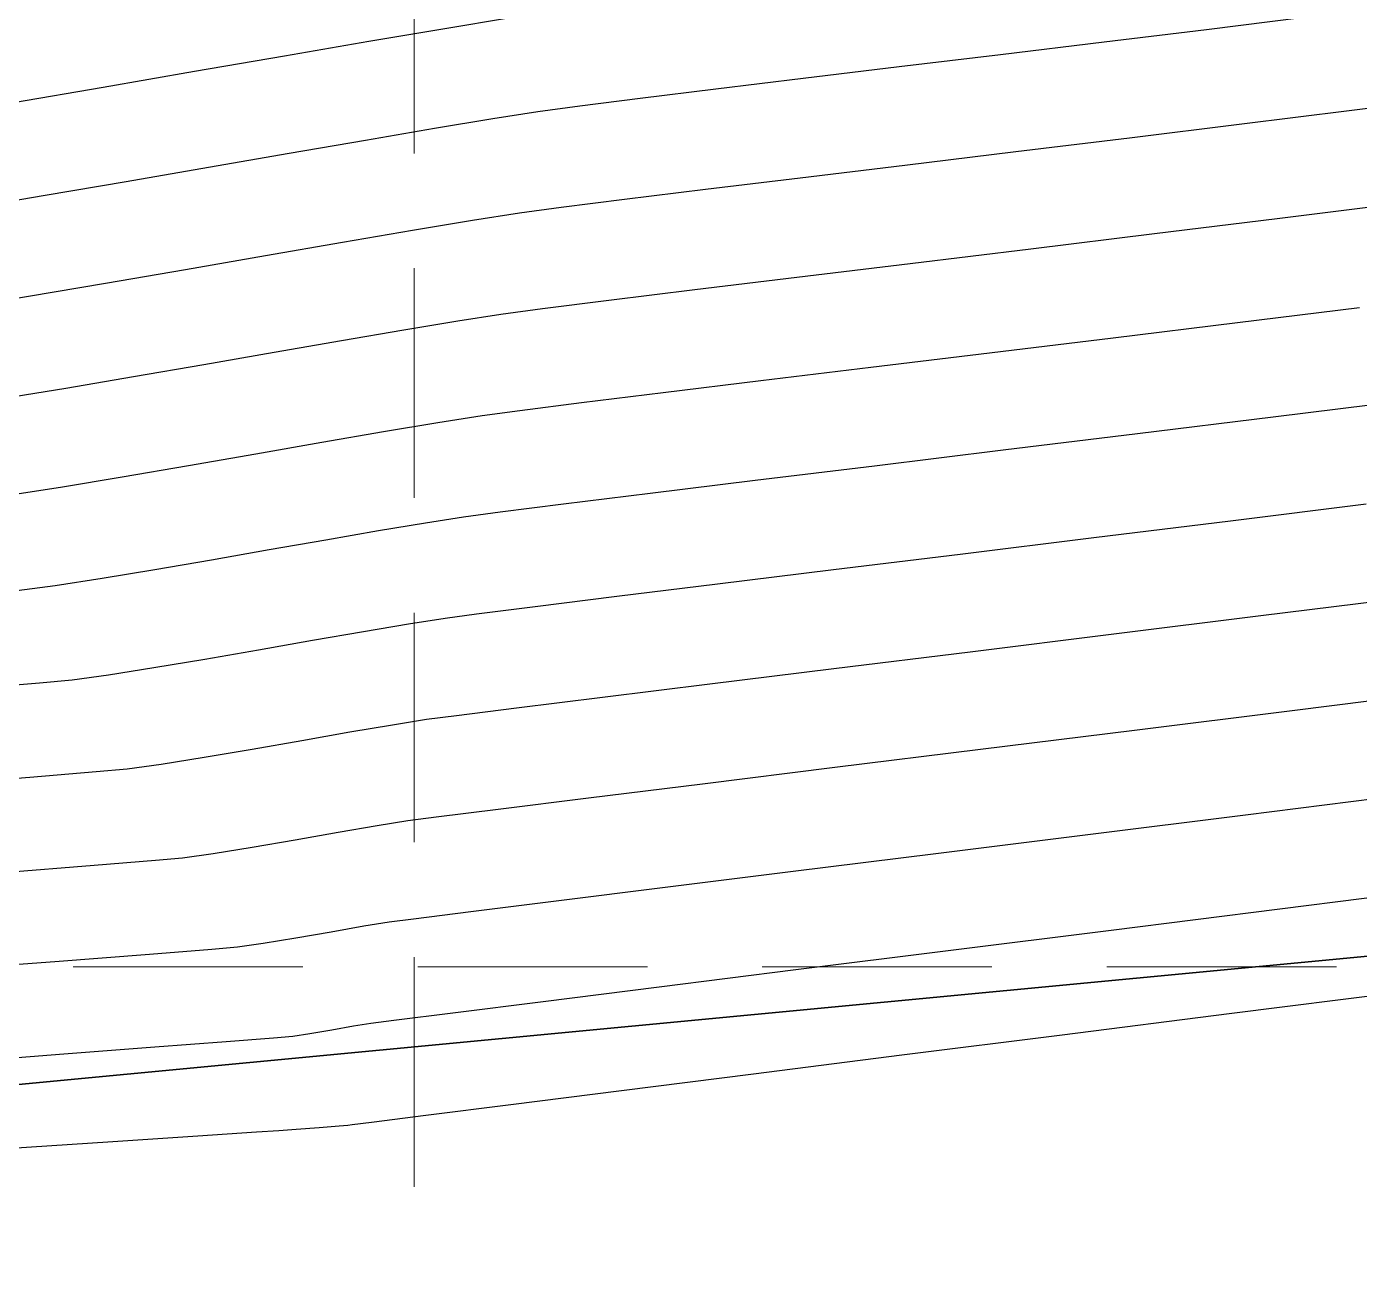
# Model space of a CAD drawing. Header units: inches. Extents: x 2547543 to 2548696, y 7125653 to 7126375.
# Drawn here: x 2547698.77 to 2547721.98, y 7125901.18 to 7125922.76 of the extents above; entities that cross this region are included whole.
import ezdxf

# ---------------------------------------------------------------- set-up
doc = ezdxf.new("R2010")
doc.units = ezdxf.units.IN
doc.header["$MEASUREMENT"] = 0
doc.linetypes.add('HIDDEN', pattern=[0.375, 0.25, -0.125])
for name, color, linetype in [('GRID', 254, 'HIDDEN'), ('V-AREA', 6, 'Continuous'), ('V-PROP-E', 3, 'Continuous'), ('V-TOPO-MAJR-E', 6, 'Continuous'), ('V-TOPO-MINR-E', 14, 'Continuous')]:
    doc.layers.add(name, color=color, linetype=linetype)

msp = doc.modelspace()

# ---------------------------------------------------------------- linework, layer by layer
at = {"layer": 'GRID', "color": 252, "linetype": 'HIDDEN', "lineweight": 0, "ltscale": 16}
for p, q in [((2547705.523132141, 7126356.547205457), (2547705.523132141, 7125726.296813901)), ((2547561.583313602, 7125906.376313471), (2548677.583313586, 7125906.376313471))]:
    msp.add_line(p, q, dxfattribs=at)
at = {"layer": 'V-AREA', "color": 7}
msp.add_line((2547666.211702047, 7125901.243125121), (2547799.012335579, 7125913.874504047), dxfattribs=at)
at = {"layer": 'V-PROP-E', "color": 7}
msp.add_line((2547799.012335579, 7125913.874504048), (2547666.211702047, 7125901.243125121), dxfattribs=at)
at = {"layer": 'V-TOPO-MAJR-E', "color": 35}
for points, elevation in [([(2547706.053779457, 7125922.726461888), (2547707.163350161, 7125922.909851611)], 575), ([(2547718.121278783, 7125915.669970368), (2547720.478557029, 7125915.960623265)], 570), ([(2547715.781901533, 7125915.38288157), (2547718.121278783, 7125915.669970368)], 570), ([(2547708.125502439, 7125914.442586622), (2547709.632225732, 7125914.629209398)], 570), ([(2547705.717653437, 7125914.114152173), (2547706.383438795, 7125914.217968762)], 570), ([(2547706.383438795, 7125914.217968762), (2547707.017205127, 7125914.302632756)], 570), ([(2547704.903215495, 7125913.977682486), (2547705.717653437, 7125914.114152173)], 570), ([(2547698.603618287, 7125912.930600095), (2547699.270710738, 7125913.021477416)], 570), ([(2547720.595598316, 7125907.387775636), (2547723.533755852, 7125907.757665804)], 565), ([(2547717.662715025, 7125907.01884408), (2547720.595598316, 7125907.387775636)], 565), ([(2547704.468051434, 7125905.347262809), (2547704.765305807, 7125905.395875583)], 565), ([(2547705.166237731, 7125905.447193101), (2547706.196201812, 7125905.57719517)], 565), ([(2547703.704317817, 7125905.215371042), (2547704.086256852, 7125905.280601934)], 565), ([(2547699.424073828, 7125904.859951982), (2547701.004677791, 7125904.981564068)], 565), ([(2547701.004677791, 7125904.981564068), (2547702.245540427, 7125905.077784674)], 565), ([(2547702.245540427, 7125905.077784674), (2547703.071308828, 7125905.142862993)], 565)]:
    msp.add_lwpolyline(points, dxfattribs=dict(at, elevation=elevation))
at = {"layer": 'V-TOPO-MAJR-E', "color": 35, "extrusion": (0.1675174779233927, -0.9858691062155187, 0), "elevation": -6598441.776678544}
msp.add_lwpolyline([(3705419.953568666, 575.0000000000009), (3705421.293153301, 575.0000000000009)], dxfattribs=at)
at = {"layer": 'V-TOPO-MAJR-E', "color": 35, "extrusion": (0.1696143071224399, -0.9855105209075014, 0), "elevation": -6590544.423888267}
msp.add_lwpolyline([(3719446.733345459, 575), (3719448.226454664, 575)], dxfattribs=at)
at = {"layer": 'V-TOPO-MAJR-E', "color": 35, "extrusion": (0.1702871985950323, -0.9853944743069428, 0), "elevation": -6588003.157035991}
msp.add_lwpolyline([(3723944.468175995, 575.0000000000009), (3723946.053358291, 575.0000000000009)], dxfattribs=at)
at = {"layer": 'V-TOPO-MAJR-E', "color": 35, "extrusion": (0.1698567769222313, -0.9854687591870133, 0), "elevation": -6589629.09132293}
msp.add_lwpolyline([(3721064.956832996, 575.0000000000009), (3721066.572632811, 575.0000000000009)], dxfattribs=at)
at = {"layer": 'V-TOPO-MAJR-E', "color": 35, "extrusion": (0.1683366693464541, -0.985729560149914, 0), "elevation": -6595360.316798912}
msp.add_lwpolyline([(3710895.646942827, 575.0000000000009), (3710897.231906887, 575.0000000000009)], dxfattribs=at)
at = {"layer": 'V-TOPO-MAJR-E', "color": 35, "extrusion": (0.1232746953966986, -0.9923725860153793, 0), "elevation": -6757494.183621929}
msp.add_lwpolyline([(3406733.079218284, 570), (3406735.395963302, 570)], dxfattribs=at)
at = {"layer": 'V-TOPO-MAJR-E', "color": 35, "extrusion": (0.121523906893804, -0.9925885048968007, 0), "elevation": -6763493.320443857}
msp.add_lwpolyline([(3394800.214244979, 570.0000000000009), (3394802.476382053, 570.0000000000009)], dxfattribs=at)
at = {"layer": 'V-TOPO-MAJR-E', "color": 35, "extrusion": (0.1215337493788659, -0.9925872998189705, 0), "elevation": -6763459.657329109}
msp.add_lwpolyline([(3394865.190006447, 570), (3394867.280764879, 570)], dxfattribs=at)
at = {"layer": 'V-TOPO-MAJR-E', "color": 35, "extrusion": (0.121918700510141, -0.9925400901051395, 0), "elevation": -6762142.500518899}
msp.add_lwpolyline([(3397486.199470473, 570), (3397488.042261809, 570)], dxfattribs=at)
at = {"layer": 'V-TOPO-MAJR-E', "color": 35, "extrusion": (0.1252833236512512, -0.9921210051273464, 0), "elevation": -6750584.057574271}
msp.add_lwpolyline([(3420391.874567364, 570.0000000000009), (3420392.991666292, 570.0000000000009)], dxfattribs=at)
at = {"layer": 'V-TOPO-MAJR-E', "color": 35, "extrusion": (0.1705261974222137, -0.9853531427831955, 0), "elevation": -6587091.303812876}
msp.add_lwpolyline([(3725543.112689206, 570.0000000000009), (3725544.047039543, 570.0000000000009)], dxfattribs=at)
at = {"layer": 'V-TOPO-MAJR-E', "color": 35, "extrusion": (0.1724963418233205, -0.9850101583524773, 0), "elevation": -6579627.881581642}
msp.add_lwpolyline([(3738707.369652878, 570.0000000000009), (3738708.369101105, 570.0000000000009)], dxfattribs=at)
at = {"layer": 'V-TOPO-MAJR-E', "color": 35, "extrusion": (0.1720544323994835, -0.9850874439823563, 0), "elevation": -6581304.466270219}
msp.add_lwpolyline([(3735754.241020695, 570.0000000000005), (3735755.262090236, 570.0000000000005)], dxfattribs=at)
at = {"layer": 'V-TOPO-MAJR-E', "color": 35, "extrusion": (0.1636785013281758, -0.9865137344218591, 0), "elevation": -6612807.459107426}
msp.add_lwpolyline([(3679699.910853111, 570), (3679700.844766706, 570)], dxfattribs=at)
at = {"layer": 'V-TOPO-MAJR-E', "color": 35, "extrusion": (-0.1692988429887266, 0.9855647628454858, 0), "elevation": 6591726.219818194}
msp.add_lwpolyline([(-3717333.216321209, 570.0000000000009), (-3717334.215538577, 570.0000000000009)], dxfattribs=at)
at = {"layer": 'V-TOPO-MAJR-E', "color": 35, "extrusion": (0.1536151846261132, -0.9881307479540777, 0), "elevation": -6649968.469926137}
msp.add_lwpolyline([(3612108.430353338, 570), (3612109.255566259, 570)], dxfattribs=at)
at = {"layer": 'V-TOPO-MAJR-E', "color": 35, "extrusion": (0.1247425359261716, -0.9921891451385204, 0), "elevation": -6752438.831292521}
msp.add_lwpolyline([(3416718.661281818, 565), (3416721.522128247, 565)], dxfattribs=at)
at = {"layer": 'V-TOPO-MAJR-E', "color": 35, "extrusion": (0.124706951718454, -0.9921936182989141, 0), "elevation": -6752561.365029478}
msp.add_lwpolyline([(3416473.811976957, 565), (3416476.487876028, 565)], dxfattribs=at)
at = {"layer": 'V-TOPO-MAJR-E', "color": 35, "extrusion": (0.1247039734064614, -0.992193992632812, 0), "elevation": -6752571.62037948}
msp.add_lwpolyline([(3416451.141345365, 565), (3416453.542499709, 565)], dxfattribs=at)
at = {"layer": 'V-TOPO-MAJR-E', "color": 35, "extrusion": (0.1247464038046265, -0.9921886588435754, 0), "elevation": -6752425.511957939}
msp.add_lwpolyline([(3416737.870816165, 565.0000000000005), (3416739.907428415, 565.0000000000005)], dxfattribs=at)
at = {"layer": 'V-TOPO-MAJR-E', "color": 35, "extrusion": (0.1248728492251572, -0.9921727528643342, 0), "elevation": -6751990.021468734}
msp.add_lwpolyline([(3417596.802908873, 565), (3417598.385181678, 565)], dxfattribs=at)
at = {"layer": 'V-TOPO-MAJR-E', "color": 35, "extrusion": (0.1269598303705457, -0.991907859366122, 0), "elevation": -6744785.402430995}
msp.add_lwpolyline([(3431792.120348271, 565.0000000000009), (3431792.524551063, 565.0000000000009)], dxfattribs=at)
at = {"layer": 'V-TOPO-MAJR-E', "color": 35, "extrusion": (0.08375902771973226, -0.9964860386756281, 0), "elevation": -6887471.855618432}
msp.add_lwpolyline([(3135609.427639511, 565.0000000000009), (3135609.764143229, 565.0000000000009)], dxfattribs=at)
at = {"layer": 'V-TOPO-MAJR-E', "color": 35, "extrusion": (0.1472669443672346, -0.9890967834831625, 0), "elevation": -6673017.388241425}
msp.add_lwpolyline([(3569335.525157861, 565.0000000000009), (3569335.826127127, 565.0000000000009)], dxfattribs=at)
at = {"layer": 'V-TOPO-MAJR-E', "color": 35, "extrusion": (0.171996840481731, -0.9850975011968622, 0), "elevation": -6581514.432367916}
msp.add_lwpolyline([(3735370.122996276, 565), (3735370.510566625, 565)], dxfattribs=at)
at = {"layer": 'V-TOPO-MAJR-E', "color": 35, "extrusion": (0.07633668244592695, -0.9970820983816476, 0), "elevation": -6910629.248725712}
msp.add_lwpolyline([(3084231.573843651, 565.0000000000005), (3084233.424235289, 565.0000000000005)], dxfattribs=at)
at = {"layer": 'V-TOPO-MINR-E', "color": 35, "extrusion": (0.1230201919021479, -0.992404167859224, 0), "elevation": -6758374.477321126}
msp.add_lwpolyline([(3404999.648383247, 574.0000000000009), (3405001.36439462, 574.0000000000009)], dxfattribs=at)
at = {"layer": 'V-TOPO-MINR-E', "color": 35}
for points, elevation in [([(2547717.536663419, 7125922.49168371), (2547719.317468103, 7125922.709417738)], 574), ([(2547710.774712473, 7125921.672004287), (2547712.297055416, 7125921.857479992)], 574), ([(2547708.408180045, 7125921.37520812), (2547709.459428245, 7125921.509287721)], 574), ([(2547721.805543223, 7125921.293705224), (2547723.524983441, 7125921.511754584)], 573), ([(2547704.67523917, 7125920.781481447), (2547705.874947381, 7125920.985599941)], 574), ([(2547715.999179428, 7125920.58050616), (2547717.977262762, 7125920.821160501)], 573), ([(2547701.938519996, 7125920.308385363), (2547703.345822318, 7125920.552187619)], 574), ([(2547700.505155377, 7125920.060741587), (2547701.938519996, 7125920.308385363)], 574), ([(2547699.097551632, 7125919.819923194), (2547700.505155377, 7125920.060741587)], 574), ([(2547697.767531935, 7125919.596597093), (2547699.097551632, 7125919.819923194)], 574), ([(2547707.354318588, 7125919.511224669), (2547708.084469888, 7125919.61023515)], 573), ([(2547708.084469888, 7125919.61023515), (2547709.186055997, 7125919.75015422)], 573), ([(2547720.551581121, 7125919.413028385), (2547722.591224098, 7125919.667015366)], 572), ([(2547706.539572083, 7125919.384416431), (2547707.354318588, 7125919.511224669)], 573), ([(2547714.159970984, 7125918.632237958), (2547716.262082199, 7125918.887662175)], 572), ([(2547698.807700811, 7125918.060189235), (2547700.145073873, 7125918.286803993)], 573), ([(2547705.339794513, 7125917.473794542), (2547706.279687964, 7125917.630090399)], 572), ([(2547700.634957446, 7125916.658789088), (2547701.858593102, 7125916.870415737)], 572), ([(2547711.558408419, 7125916.590296764), (2547713.476140869, 7125916.823840044)], 571), ([(2547699.458340115, 7125916.459077265), (2547700.634957446, 7125916.658789088)], 572), ([(2547709.856477309, 7125916.382112305), (2547711.558408419, 7125916.590296764)], 571), ([(2547704.98787351, 7125915.7032758), (2547705.935680099, 7125915.862077044)], 571), ([(2547703.913997828, 7125915.517514479), (2547704.98787351, 7125915.7032758)], 571), ([(2547702.76440525, 7125915.316323893), (2547703.913997828, 7125915.517514479)], 571), ([(2547698.415909983, 7125914.587885178), (2547699.364848143, 7125914.735484687)], 571), ([(2547719.740814901, 7125914.149679681), (2547722.102180763, 7125914.442832138)], 569), ([(2547715.031226624, 7125913.568614919), (2547717.36044036, 7125913.855560014)], 569), ([(2547720.268280475, 7125912.495409532), (2547722.806205318, 7125912.811600067)], 568), ([(2547705.424990639, 7125912.353951218), (2547706.059812197, 7125912.453550126)], 569), ([(2547712.830369854, 7125911.574401974), (2547715.201760736, 7125911.867512787)], 568), ([(2547700.200250766, 7125911.466324751), (2547700.987413753, 7125911.590589406)], 569), ([(2547697.871682121, 7125911.23076205), (2547699.000364333, 7125911.325347334)], 569), ([(2547720.810299104, 7125910.843574687), (2547723.52601734, 7125911.183009865)], 567), ([(2547705.7361856, 7125910.689131491), (2547706.257979739, 7125910.757822112)], 568), ([(2547705.143249728, 7125910.595415778), (2547705.7361856, 7125910.689131491)], 568), ([(2547703.564230705, 7125910.322746283), (2547704.399131198, 7125910.468640658)], 568), ([(2547701.86368661, 7125910.029360392), (2547702.698948944, 7125910.17167281)], 568), ([(2547700.524823006, 7125909.826779344), (2547701.118844399, 7125909.909749186)], 568), ([(2547710.542146384, 7125909.567300759), (2547712.845517656, 7125909.853176759)], 567), ([(2547708.559935445, 7125909.321030137), (2547710.542146384, 7125909.567300759)], 567), ([(2547705.907912317, 7125908.989249952), (2547706.986114277, 7125909.124851123)], 567), ([(2547704.878964142, 7125908.839615374), (2547705.412559002, 7125908.924712855)], 567), ([(2547702.019948069, 7125908.350781467), (2547702.698841394, 7125908.461893752)], 567), ([(2547701.016024596, 7125908.233333505), (2547701.485425365, 7125908.274868968)], 567), ([(2547698.363544724, 7125908.023503789), (2547699.950260282, 7125908.147661812)], 567), ([(2547705.512084348, 7125907.215022258), (2547706.507380627, 7125907.340458938)], 566), ([(2547704.644764725, 7125907.088665744), (2547705.088932404, 7125907.160294219)], 566), ([(2547702.446027725, 7125906.722958593), (2547702.890914743, 7125906.78746614)], 566), ([(2547703.461702307, 7125906.88285259), (2547704.07433683, 7125906.989718828)], 566), ([(2547700.913754317, 7125906.599953094), (2547702.000338609, 7125906.685283756)], 566), ([(2547716.805399726, 7125905.194074914), (2547719.717428671, 7125905.562133738)], 564), ([(2547704.77632055, 7125903.673759655), (2547705.72441744, 7125903.79358795)], 564), ([(2547702.777907768, 7125903.502186607), (2547703.167431348, 7125903.528258731)], 564), ([(2547703.167431348, 7125903.528258731), (2547703.466794624, 7125903.550104854)], 564), ([(2547703.466794624, 7125903.550104854), (2547703.865852252, 7125903.580381659)], 564), ([(2547704.215649703, 7125903.607316778), (2547704.367232444, 7125903.619137842)], 564), ([(2547704.367232444, 7125903.619137842), (2547704.441679209, 7125903.631456948)], 564), ([(2547704.441679209, 7125903.631456948), (2547704.77632055, 7125903.673759655)], 564), ([(2547698.143684318, 7125903.19487079), (2547700.185495917, 7125903.329859528)], 564), ([(2547700.185495917, 7125903.329859528), (2547701.757083179, 7125903.434175837)], 564)]:
    msp.add_lwpolyline(points, dxfattribs=dict(at, elevation=elevation))
at = {"layer": 'V-TOPO-MINR-E', "color": 35, "extrusion": (0.1203876968131926, -0.9927269526189036, 0), "elevation": -6767381.473398187}
msp.add_lwpolyline([(3387059.447894002, 574.0000000000009), (3387061.262748744, 574.0000000000009)], dxfattribs=at)
at = {"layer": 'V-TOPO-MINR-E', "color": 35, "extrusion": (0.1199750656657632, -0.9927769052604396, 0), "elevation": -6768788.698906172}
msp.add_lwpolyline([(3384244.557166968, 574), (3384246.335540769, 574)], dxfattribs=at)
at = {"layer": 'V-TOPO-MINR-E', "color": 35, "extrusion": (0.1201201291244029, -0.9927593638838855, 0), "elevation": -6768294.120223989}
msp.add_lwpolyline([(3385231.893034791, 574.0000000000009), (3385233.577656873, 574.0000000000009)], dxfattribs=at)
at = {"layer": 'V-TOPO-MINR-E', "color": 35, "extrusion": (0.1227761363665661, -0.9924343909492951, 0), "elevation": -6759211.649009291}
msp.add_lwpolyline([(3403327.596645183, 574.0000000000005), (3403328.921956196, 574.0000000000005)], dxfattribs=at)
at = {"layer": 'V-TOPO-MINR-E', "color": 35, "extrusion": (0.1533182439224469, -0.988176864777018, 0), "elevation": -6651060.477602758}
msp.add_lwpolyline([(3610118.727659964, 574), (3610119.521871444, 574)], dxfattribs=at)
at = {"layer": 'V-TOPO-MINR-E', "color": 35, "extrusion": (0.1350963324930822, -0.9908324686580062, 0), "elevation": -6716408.205453406}
msp.add_lwpolyline([(3487037.317931222, 574.0000000000009), (3487038.054922472, 574.0000000000009)], dxfattribs=at)
at = {"layer": 'V-TOPO-MINR-E', "color": 35, "extrusion": (0.1233170264925899, -0.9923673266371812, 0), "elevation": -6757353.986671299}
msp.add_lwpolyline([(3407021.416718271, 573.0000000000005), (3407023.302142139, 573.0000000000005)], dxfattribs=at)
at = {"layer": 'V-TOPO-MINR-E', "color": 35, "extrusion": (0.1630602185358951, -0.9866161184224724, 0), "elevation": -6615119.026263748}
msp.add_lwpolyline([(3675561.914404161, 574), (3675562.946392568, 574)], dxfattribs=at)
at = {"layer": 'V-TOPO-MINR-E', "color": 35, "extrusion": (0.1217295036136114, -0.9925633118093695, 0), "elevation": -6762795.125222737}
msp.add_lwpolyline([(3396206.197417961, 573), (3396208.169329872, 573)], dxfattribs=at)
at = {"layer": 'V-TOPO-MINR-E', "color": 35, "extrusion": (0.1699674034888627, -0.9854496850429525, 0), "elevation": -6589209.641245084}
msp.add_lwpolyline([(3721807.673446732, 574.0000000000009), (3721809.022492627, 574.0000000000009)], dxfattribs=at)
at = {"layer": 'V-TOPO-MINR-E', "color": 35, "extrusion": (0.1203211102754088, -0.9927350252822216, 0), "elevation": -6767606.929960197}
msp.add_lwpolyline([(3386603.635147475, 573.0000000000009), (3386605.582838197, 573.0000000000009)], dxfattribs=at)
at = {"layer": 'V-TOPO-MINR-E', "color": 35, "extrusion": (0.1203726467545318, -0.9927287776191989, 0), "elevation": -6767431.10939839}
msp.add_lwpolyline([(3386953.12575679, 573.0000000000009), (3386954.962733666, 573.0000000000009)], dxfattribs=at)
at = {"layer": 'V-TOPO-MINR-E', "color": 35, "extrusion": (0.1210306607060144, -0.9926487692880426, 0), "elevation": -6765184.546221621}
msp.add_lwpolyline([(3391436.581884183, 573), (3391438.242411465, 573)], dxfattribs=at)
at = {"layer": 'V-TOPO-MINR-E', "color": 35, "extrusion": (0.1226127735403274, -0.9924545872556328, 0), "elevation": -6759770.054979573}
msp.add_lwpolyline([(3402214.453286796, 573.0000000000009), (3402215.871631252, 573.0000000000009)], dxfattribs=at)
at = {"layer": 'V-TOPO-MINR-E', "color": 35, "extrusion": (0.1640008782902911, -0.9864601927700951, 0), "elevation": -6611609.699499853}
msp.add_lwpolyline([(3681867.060714331, 573), (3681868.121818014, 573)], dxfattribs=at)
at = {"layer": 'V-TOPO-MINR-E', "color": 35, "extrusion": (0.1220433360106421, -0.9925247725550198, 0), "elevation": -6761719.229323572}
msp.add_lwpolyline([(3398344.587887871, 572.0000000000009), (3398346.738300784, 572.0000000000009)], dxfattribs=at)
at = {"layer": 'V-TOPO-MINR-E', "color": 35, "extrusion": (0.1687509884308106, -0.985658715734622, 0), "elevation": -6593796.557199507}
msp.add_lwpolyline([(3713672.795835978, 573), (3713674.034370492, 573)], dxfattribs=at)
at = {"layer": 'V-TOPO-MINR-E', "color": 35, "extrusion": (0.1210989205788527, -0.992640444186432, 0), "elevation": -6764949.600606124}
msp.add_lwpolyline([(3391907.28748262, 572.0000000000005), (3391909.458622075, 572.0000000000005)], dxfattribs=at)
at = {"layer": 'V-TOPO-MINR-E', "color": 35, "extrusion": (0.1708102345796746, -0.9853039448631253, 0), "elevation": -6586022.13849448}
msp.add_lwpolyline([(3727441.609038396, 573.0000000000009), (3727442.965831794, 573.0000000000009)], dxfattribs=at)
at = {"layer": 'V-TOPO-MINR-E', "color": 35, "extrusion": (0.1711131150651609, -0.9852513901805454, 0), "elevation": -6584875.988593564}
msp.add_lwpolyline([(3729464.601192608, 573.0000000000009), (3729466.017055812, 573.0000000000009)], dxfattribs=at)
at = {"layer": 'V-TOPO-MINR-E', "color": 35, "extrusion": (0.120594572966751, -0.9927018429372272, 0), "elevation": -6766672.057680305}
msp.add_lwpolyline([(3388465.666620568, 572.0000000000009), (3388467.656331018, 572.0000000000009)], dxfattribs=at)
at = {"layer": 'V-TOPO-MINR-E', "color": 35, "extrusion": (0.1699177408463197, -0.9854582494178447, 0), "elevation": -6589395.507403677}
msp.add_lwpolyline([(3721472.0617553, 573), (3721473.47749691, 573)], dxfattribs=at)
at = {"layer": 'V-TOPO-MINR-E', "color": 35, "extrusion": (0.1211123757104258, -0.9926388026113915, 0), "elevation": -6764903.625103604}
msp.add_lwpolyline([(3391993.090555621, 572.0000000000009), (3391994.878109034, 572.0000000000009)], dxfattribs=at)
at = {"layer": 'V-TOPO-MINR-E', "color": 35, "extrusion": (0.1224693838082537, -0.9924722918195887, 0), "elevation": -6760259.819168013}
msp.add_lwpolyline([(3401237.286843607, 572.0000000000009), (3401238.797946916, 572.0000000000009)], dxfattribs=at)
at = {"layer": 'V-TOPO-MINR-E', "color": 35, "extrusion": (0.1619085366183154, -0.9868057690194743, 0), "elevation": -6619402.865655739}
msp.add_lwpolyline([(3667829.608378748, 573.0000000000009), (3667830.846350461, 573.0000000000009)], dxfattribs=at)
at = {"layer": 'V-TOPO-MINR-E', "color": 35, "extrusion": (0.125525306761908, -0.9920904179369585, 0), "elevation": -6749753.015058273}
msp.add_lwpolyline([(3422039.479336712, 572.0000000000009), (3422040.639703814, 572.0000000000009)], dxfattribs=at)
at = {"layer": 'V-TOPO-MINR-E', "color": 35, "extrusion": (0.1535692711038918, -0.9881378845953733, 0), "elevation": -6650139.776439918}
msp.add_lwpolyline([(3611807.070180568, 572.0000000000005), (3611807.830200032, 572.0000000000005)], dxfattribs=at)
at = {"layer": 'V-TOPO-MINR-E', "color": 35, "extrusion": (0.133632113143039, -0.9910310077575404, 0), "elevation": -6721549.971633777}
msp.add_lwpolyline([(3477108.112686828, 572), (3477108.84806002, 572)], dxfattribs=at)
at = {"layer": 'V-TOPO-MINR-E', "color": 35, "extrusion": (0.1228277973122465, -0.9924279985003556, 0), "elevation": -6759029.326275355}
msp.add_lwpolyline([(3403689.287074215, 571), (3403691.422608925, 571)], dxfattribs=at)
at = {"layer": 'V-TOPO-MINR-E', "color": 35, "extrusion": (0.169105182020244, -0.9855980100496857, 0), "elevation": -6592459.90673029}
msp.add_lwpolyline([(3716041.787155534, 572.0000000000009), (3716042.884561693, 572.0000000000009)], dxfattribs=at)
at = {"layer": 'V-TOPO-MINR-E', "color": 35, "extrusion": (0.1217763778933628, -0.9925575619515338, 0), "elevation": -6762631.30689032}
msp.add_lwpolyline([(3396524.865856009, 571.0000000000005), (3396527.050306091, 571.0000000000005)], dxfattribs=at)
at = {"layer": 'V-TOPO-MINR-E', "color": 35, "extrusion": (0.1713536411444479, -0.9852095866700343, 0), "elevation": -6583963.624968974}
msp.add_lwpolyline([(3731073.339218013, 572.0000000000009), (3731074.533002229, 572.0000000000009)], dxfattribs=at)
at = {"layer": 'V-TOPO-MINR-E', "color": 35, "extrusion": (0.1211261702502205, -0.9926371194351513, 0), "elevation": -6764854.772459649}
msp.add_lwpolyline([(3392092.063130084, 571.0000000000009), (3392094.229947219, 571.0000000000009)], dxfattribs=at)
at = {"layer": 'V-TOPO-MINR-E', "color": 35, "extrusion": (0.1717043193114259, -0.9851485302886058, 0), "elevation": -6582635.118410666}
msp.add_lwpolyline([(3733415.447311084, 572.0000000000009), (3733416.689227802, 572.0000000000009)], dxfattribs=at)
at = {"layer": 'V-TOPO-MINR-E', "color": 35, "extrusion": (0.1208251279519063, -0.9926738076807534, 0), "elevation": -6765883.179998121}
msp.add_lwpolyline([(3390038.24925544, 571), (3390040.33188967, 571)], dxfattribs=at)
at = {"layer": 'V-TOPO-MINR-E', "color": 35, "extrusion": (0.1618216392757043, -0.9868200226293161, 0), "elevation": -6619724.138670824}
msp.add_lwpolyline([(3667247.223007259, 572.0000000000009), (3667248.319881494, 572.0000000000009)], dxfattribs=at)
at = {"layer": 'V-TOPO-MINR-E', "color": 35, "extrusion": (0.1227006350091123, -0.9924437284644206, 0), "elevation": -6759465.405780494}
msp.add_lwpolyline([(3402811.703331087, 571), (3402813.134114911, 571)], dxfattribs=at)
at = {"layer": 'V-TOPO-MINR-E', "color": 35, "extrusion": (0.1333851776691565, -0.9910642735858092, 0), "elevation": -6722414.434947455}
msp.add_lwpolyline([(3475432.666313683, 571), (3475433.32982571, 571)], dxfattribs=at)
at = {"layer": 'V-TOPO-MINR-E', "color": 35, "extrusion": (0.125567547681334, -0.992085072445552, 0), "elevation": -6749605.595441318}
msp.add_lwpolyline([(3422326.251432007, 571.0000000000009), (3422327.331839774, 571.0000000000009)], dxfattribs=at)
at = {"layer": 'V-TOPO-MINR-E', "color": 35, "extrusion": (0.1541035474555032, -0.9880547032738771, 0), "elevation": -6648184.160097407}
msp.add_lwpolyline([(3615401.745523009, 571.0000000000005), (3615402.526234129, 571.0000000000005)], dxfattribs=at)
at = {"layer": 'V-TOPO-MINR-E', "color": 35, "extrusion": (0.1719503876594543, -0.9851056106752024, 0), "elevation": -6581700.681326482}
msp.add_lwpolyline([(3735058.995896529, 571.0000000000009), (3735060.18861867, 571.0000000000009)], dxfattribs=at)
at = {"layer": 'V-TOPO-MINR-E', "color": 35, "extrusion": (0.1636741057367744, -0.9865144637111346, 0), "elevation": -6612825.538500278}
msp.add_lwpolyline([(3679669.994497324, 571.0000000000005), (3679671.083817455, 571.0000000000005)], dxfattribs=at)
at = {"layer": 'V-TOPO-MINR-E', "color": 35, "extrusion": (0.1692294006381592, -0.9855766890301584, 0), "elevation": -6591989.808653659}
msp.add_lwpolyline([(3716868.473638813, 571), (3716869.640437685, 571)], dxfattribs=at)
at = {"layer": 'V-TOPO-MINR-E', "color": 35, "extrusion": (0.1226277064180033, -0.9924527422596302, 0), "elevation": -6759712.010544299}
msp.add_lwpolyline([(3402323.553111097, 569), (3402325.951587559, 569)], dxfattribs=at)
at = {"layer": 'V-TOPO-MINR-E', "color": 35, "extrusion": (0.1221061550224261, -0.9925170461536866, 0), "elevation": -6761498.999712233}
msp.add_lwpolyline([(3398766.2795906, 569.0000000000009), (3398768.5041201, 569.0000000000009)], dxfattribs=at)
at = {"layer": 'V-TOPO-MINR-E', "color": 35, "extrusion": (0.1221553512741182, -0.9925109924605858, 0), "elevation": -6761330.523698777}
msp.add_lwpolyline([(3399099.393144823, 569.0000000000009), (3399101.424743153, 569.0000000000009)], dxfattribs=at)
at = {"layer": 'V-TOPO-MINR-E', "color": 35, "extrusion": (0.1224927444353262, -0.9924694088790355, 0), "elevation": -6760174.622509385}
msp.add_lwpolyline([(3401395.916506027, 569.0000000000009), (3401397.684534747, 569.0000000000009)], dxfattribs=at)
at = {"layer": 'V-TOPO-MINR-E', "color": 35, "extrusion": (0.1233270730402713, -0.992366078146225, 0), "elevation": -6757312.670175117}
msp.add_lwpolyline([(3407076.578953597, 569), (3407078.012774957, 569)], dxfattribs=at)
at = {"layer": 'V-TOPO-MINR-E', "color": 35, "extrusion": (0.125314063595677, -0.9921171228565399, 0), "elevation": -6750476.365528225}
msp.add_lwpolyline([(3420600.405828883, 569), (3420601.434807652, 569)], dxfattribs=at)
at = {"layer": 'V-TOPO-MINR-E', "color": 35, "extrusion": (0.1665464154899868, -0.9860336157999061, 0), "elevation": -6602077.917983157}
msp.add_lwpolyline([(3698917.554405906, 569.0000000000009), (3698918.351842946, 569.0000000000009)], dxfattribs=at)
at = {"layer": 'V-TOPO-MINR-E', "color": 35, "extrusion": (0.1317405548455265, -0.9912842307880182, 0), "elevation": -6728168.435277227}
msp.add_lwpolyline([(3464272.502186248, 569.0000000000009), (3464273.055700296, 569.0000000000009)], dxfattribs=at)
at = {"layer": 'V-TOPO-MINR-E', "color": 35, "extrusion": (0.1231449609703216, -0.9923886932989604, 0), "elevation": -6757936.076881506}
msp.add_lwpolyline([(3405846.423397565, 568), (3405849.004055272, 568)], dxfattribs=at)
at = {"layer": 'V-TOPO-MINR-E', "color": 35, "extrusion": (0.1714069278122509, -0.985200317244146, 0), "elevation": -6583756.75583096}
msp.add_lwpolyline([(3731429.239295819, 569), (3731430.13996821, 569)], dxfattribs=at)
at = {"layer": 'V-TOPO-MINR-E', "color": 35, "extrusion": (0.1228309810047639, -0.9924276044656393, 0), "elevation": -6759013.286755965}
msp.add_lwpolyline([(3403705.639784185, 568), (3403708.164405827, 568)], dxfattribs=at)
at = {"layer": 'V-TOPO-MINR-E', "color": 35, "extrusion": (0.1707820135474755, -0.9853088367860454, 0), "elevation": -6586122.151247193}
msp.add_lwpolyline([(3727250.726496348, 569), (3727251.678607166, 569)], dxfattribs=at)
at = {"layer": 'V-TOPO-MINR-E', "color": 35, "extrusion": (0.1725547562165316, -0.9849999269578924, 0), "elevation": -6579404.465540593}
msp.add_lwpolyline([(3739097.076254297, 569), (3739098.028488429, 569)], dxfattribs=at)
at = {"layer": 'V-TOPO-MINR-E', "color": 35, "extrusion": (0.16577923774901, -0.9861628893501101, 0), "elevation": -6604953.63572324}
msp.add_lwpolyline([(3693776.358702824, 569.0000000000009), (3693777.259021312, 569.0000000000009)], dxfattribs=at)
at = {"layer": 'V-TOPO-MINR-E', "color": 35, "extrusion": (0.1364948509186174, -0.9906407803400304, 0), "elevation": -6711470.536615364}
msp.add_lwpolyline([(3496505.295665029, 569), (3496505.937704135, 569)], dxfattribs=at)
at = {"layer": 'V-TOPO-MINR-E', "color": 35, "extrusion": (0.1226710373470753, -0.9924473873189412, 0), "elevation": -6759561.748517119}
msp.add_lwpolyline([(3402611.731911666, 568.0000000000009), (3402613.907014926, 568.0000000000009)], dxfattribs=at)
at = {"layer": 'V-TOPO-MINR-E', "color": 35, "extrusion": (0.09418228625686316, -0.9955549693288815, 0), "elevation": -6854288.314397859}
msp.add_lwpolyline([(3207509.020451821, 569), (3207509.586825684, 569)], dxfattribs=at)
at = {"layer": 'V-TOPO-MINR-E', "color": 35, "extrusion": (0.1228918381699171, -0.9924200703891568, 0), "elevation": -6758804.553885606}
msp.add_lwpolyline([(3404113.66173759, 568), (3404115.543358348, 568)], dxfattribs=at)
at = {"layer": 'V-TOPO-MINR-E', "color": 35, "extrusion": (0.1234944068553235, -0.9923452682788647, 0), "elevation": -6756736.351154317}
msp.add_lwpolyline([(3408215.429622441, 568.0000000000009), (3408216.938612211, 568.0000000000009)], dxfattribs=at)
at = {"layer": 'V-TOPO-MINR-E', "color": 35, "extrusion": (0.1250175738480042, -0.9921545273943766, 0), "elevation": -6751496.5649315}
msp.add_lwpolyline([(3418582.372725899, 568.0000000000005), (3418583.429937727, 568.0000000000005)], dxfattribs=at)
at = {"layer": 'V-TOPO-MINR-E', "color": 35, "extrusion": (0.123621698996438, -0.992329418861113, 0), "elevation": -6756297.391122819}
msp.add_lwpolyline([(3409092.751801947, 567.0000000000009), (3409095.516484318, 567.0000000000009)], dxfattribs=at)
at = {"layer": 'V-TOPO-MINR-E', "color": 35, "extrusion": (0.1679495272532552, -0.9857955955954604, 0), "elevation": -6596805.405178428}
msp.add_lwpolyline([(3708309.069999936, 568.0000000000009), (3708309.824840526, 568.0000000000009)], dxfattribs=at)
at = {"layer": 'V-TOPO-MINR-E', "color": 35, "extrusion": (0.1233530688904679, -0.9923628471457925, 0), "elevation": -6757219.991861943}
msp.add_lwpolyline([(3407260.978894008, 567), (3407263.683553535, 567)], dxfattribs=at)
at = {"layer": 'V-TOPO-MINR-E', "color": 35, "extrusion": (0.1719927719765055, -0.9850982115443301, 0), "elevation": -6581534.916376186}
msp.add_lwpolyline([(3735342.41556285, 568.0000000000005), (3735343.293933911, 568.0000000000005)], dxfattribs=at)
at = {"layer": 'V-TOPO-MINR-E', "color": 35, "extrusion": (0.1585545883853523, -0.9873502126915006, 0), "elevation": -6631818.962784056}
msp.add_lwpolyline([(3645318.954176777, 568), (3645319.708561798, 568)], dxfattribs=at)
at = {"layer": 'V-TOPO-MINR-E', "color": 35, "extrusion": (0.1231999378223437, -0.9923818697056949, 0), "elevation": -6757745.679292824}
msp.add_lwpolyline([(3406215.687947032, 567), (3406218.244727083, 567)], dxfattribs=at)
at = {"layer": 'V-TOPO-MINR-E', "color": 35, "extrusion": (0.09104123366841031, -0.9958471236952657, 0), "elevation": -6864371.005912495}
msp.add_lwpolyline([(3185871.318980701, 568), (3185871.861321749, 568)], dxfattribs=at)
at = {"layer": 'V-TOPO-MINR-E', "color": 35, "extrusion": (0.07895570713171422, -0.9968781251042332, 0), "elevation": -6902508.121589397}
msp.add_lwpolyline([(3102374.780734171, 568.0000000000005), (3102376.471371069, 568.0000000000005)], dxfattribs=at)
at = {"layer": 'V-TOPO-MINR-E', "color": 35, "extrusion": (0.08163817073619321, -0.9966620335293445, 0), "elevation": -6894134.163155729}
msp.add_lwpolyline([(3120940.928491517, 568.0000000000005), (3120942.086666313, 568.0000000000005)], dxfattribs=at)
at = {"layer": 'V-TOPO-MINR-E', "color": 35, "extrusion": (0.1243573036368389, -0.9922375023310573, 0), "elevation": -6753766.585452162}
msp.add_lwpolyline([(3414102.16034232, 566), (3414104.93424757, 566)], dxfattribs=at)
at = {"layer": 'V-TOPO-MINR-E', "color": 35, "extrusion": (0.1236941273450525, -0.9923203932502578, 0), "elevation": -6756048.552659573}
msp.add_lwpolyline([(3409574.709085956, 567.0000000000009), (3409576.295086989, 567.0000000000009)], dxfattribs=at)
at = {"layer": 'V-TOPO-MINR-E', "color": 35, "extrusion": (0.1291931206475975, -0.9916194519962461, 0), "elevation": -6737043.890159651}
msp.add_lwpolyline([(3446972.656483848, 567.0000000000009), (3446973.156023579, 567.0000000000009)], dxfattribs=at)
at = {"layer": 'V-TOPO-MINR-E', "color": 35, "extrusion": (0.1241525525362995, -0.992263142366339, 0), "elevation": -6754470.942484552}
msp.add_lwpolyline([(3412705.682663865, 566), (3412708.446257327, 566)], dxfattribs=at)
at = {"layer": 'V-TOPO-MINR-E', "color": 35, "extrusion": (0.172479140963239, -0.9850131704361029, 0), "elevation": -6579688.111520059}
msp.add_lwpolyline([(3738592.044894028, 567), (3738592.807117624, 567)], dxfattribs=at)
at = {"layer": 'V-TOPO-MINR-E', "color": 35, "extrusion": (0.1694394341387943, -0.9855406019838682, 0), "elevation": -6591190.814432373}
msp.add_lwpolyline([(3718275.87331176, 567), (3718276.56160062, 567)], dxfattribs=at)
at = {"layer": 'V-TOPO-MINR-E', "color": 35, "extrusion": (0.1240166139721556, -0.9922801416227585, 0), "elevation": -6754938.410659139}
msp.add_lwpolyline([(3411777.633769832, 566.0000000000009), (3411780.306168067, 566.0000000000009)], dxfattribs=at)
at = {"layer": 'V-TOPO-MINR-E', "color": 35, "extrusion": (0.1700985123813514, -0.9854270627934121, 0), "elevation": -6588702.606275807}
msp.add_lwpolyline([(3722681.616123936, 567), (3722682.378215701, 567)], dxfattribs=at)
at = {"layer": 'V-TOPO-MINR-E', "color": 35, "extrusion": (0.08012675069617983, -0.9967846827790203, 0), "elevation": -6898857.173716339}
msp.add_lwpolyline([(3110484.152367896, 567), (3110485.221570033, 567)], dxfattribs=at)
at = {"layer": 'V-TOPO-MINR-E', "color": 35, "extrusion": (0.1406083045789101, -0.9900653032418844, 0), "elevation": -6696886.55059317}
msp.add_lwpolyline([(3524352.724851616, 567.0000000000005), (3524353.264737927, 567.0000000000005)], dxfattribs=at)
at = {"layer": 'V-TOPO-MINR-E', "color": 35, "extrusion": (0.1239438298959708, -0.9922892355713221, 0), "elevation": -6755188.646357019}
msp.add_lwpolyline([(3411279.64957949, 566), (3411282.14989898, 566)], dxfattribs=at)
at = {"layer": 'V-TOPO-MINR-E', "color": 35, "extrusion": (0.1239408493757757, -0.9922896078544869, 0), "elevation": -6755198.892720057}
msp.add_lwpolyline([(3411257.111779804, 566.0000000000009), (3411259.359136991, 566.0000000000009)], dxfattribs=at)
at = {"layer": 'V-TOPO-MINR-E', "color": 35, "extrusion": (0.12403497989038, -0.9922778460509905, 0), "elevation": -6754875.261949882}
msp.add_lwpolyline([(3411895.997970206, 566), (3411897.911481532, 566)], dxfattribs=at)
at = {"layer": 'V-TOPO-MINR-E', "color": 35, "extrusion": (0.1243063459956886, -0.9922438875322943, 0), "elevation": -6753941.915089967}
msp.add_lwpolyline([(3413741.712570983, 566.0000000000009), (3413743.211352968, 566.0000000000009)], dxfattribs=at)
at = {"layer": 'V-TOPO-MINR-E', "color": 35, "extrusion": (0.1709087121131037, -0.9852868679343292, 0), "elevation": -6585637.756901193}
msp.add_lwpolyline([(3728098.954077474, 566), (3728099.533023478, 566)], dxfattribs=at)
at = {"layer": 'V-TOPO-MINR-E', "color": 35, "extrusion": (0.1282659253534307, -0.9917398108340857, 0), "elevation": -6740262.068411891}
msp.add_lwpolyline([(3440671.638856636, 566.0000000000005), (3440672.065533007, 566.0000000000005)], dxfattribs=at)
at = {"layer": 'V-TOPO-MINR-E', "color": 35, "extrusion": (0.1648280216963703, -0.9863223221967863, 0), "elevation": -6608508.102991847}
msp.add_lwpolyline([(3687405.350205277, 566.0000000000009), (3687405.928908153, 566.0000000000009)], dxfattribs=at)
at = {"layer": 'V-TOPO-MINR-E', "color": 35, "extrusion": (0.07686437373616711, -0.9970415578350518, 0), "elevation": -6908997.582201523}
msp.add_lwpolyline([(3087890.384481827, 566), (3087892.036055204, 566)], dxfattribs=at)
at = {"layer": 'V-TOPO-MINR-E', "color": 35, "extrusion": (0.08423124545786678, -0.9964462340179809, 0), "elevation": -6885986.767970536}
msp.add_lwpolyline([(3138872.058755474, 566.0000000000009), (3138872.506034114, 566.0000000000009)], dxfattribs=at)
at = {"layer": 'V-TOPO-MINR-E', "color": 35, "extrusion": (0.07622371968763128, -0.9970907403827304, 0), "elevation": -6910980.246286282}
msp.add_lwpolyline([(3083448.313789836, 566), (3083450.44599108, 566)], dxfattribs=at)
at = {"layer": 'V-TOPO-MINR-E', "color": 35, "extrusion": (0.1253989109054772, -0.9921064021281791, 0), "elevation": -6750175.251295719}
msp.add_lwpolyline([(3421189.839196035, 564), (3421192.815910436, 564)], dxfattribs=at)
at = {"layer": 'V-TOPO-MINR-E', "color": 35, "extrusion": (0.1253918710303632, -0.992107291919329, 0), "elevation": -6750199.527482971}
msp.add_lwpolyline([(3421136.1941759, 564), (3421139.005452522, 564)], dxfattribs=at)
at = {"layer": 'V-TOPO-MINR-E', "color": 35, "extrusion": (0.1253895358741225, -0.9921075870555937, 0), "elevation": -6750207.579906195}
msp.add_lwpolyline([(3421117.701043479, 564.0000000000009), (3421120.305997539, 564.0000000000009)], dxfattribs=at)
at = {"layer": 'V-TOPO-MINR-E', "color": 35, "extrusion": (0.1253878841861132, -0.9921077958061462, 0), "elevation": -6750213.275467125}
msp.add_lwpolyline([(3421104.146879556, 564.0000000000005), (3421106.463108606, 564.0000000000005)], dxfattribs=at)
at = {"layer": 'V-TOPO-MINR-E', "color": 35, "extrusion": (0.1253870094934139, -0.9921079063540914, 0), "elevation": -6750216.291683774}
msp.add_lwpolyline([(3421096.250445573, 564), (3421098.195547165, 564)], dxfattribs=at)
at = {"layer": 'V-TOPO-MINR-E', "color": 35, "extrusion": (0.1253873467380954, -0.9921078637315505, 0), "elevation": -6750215.128758934}
msp.add_lwpolyline([(3421097.053457351, 564), (3421098.545029037, 564)], dxfattribs=at)
at = {"layer": 'V-TOPO-MINR-E', "color": 35, "extrusion": (0.07677477095366377, -0.9970484614826968, 0), "elevation": -6909271.820735005}
msp.add_lwpolyline([(3087273.834983202, 564.0000000000009), (3087274.185816149, 564.0000000000009)], dxfattribs=at)
at = {"layer": 'V-TOPO-MINR-E', "color": 35, "extrusion": (0.06647599630914075, -0.997788024539635, 0), "elevation": -6940780.09804586}
msp.add_lwpolyline([(3015767.833705748, 564.0000000000009), (3015768.856793384, 564.0000000000009)], dxfattribs=at)

doc.saveas('drawing.dxf')
